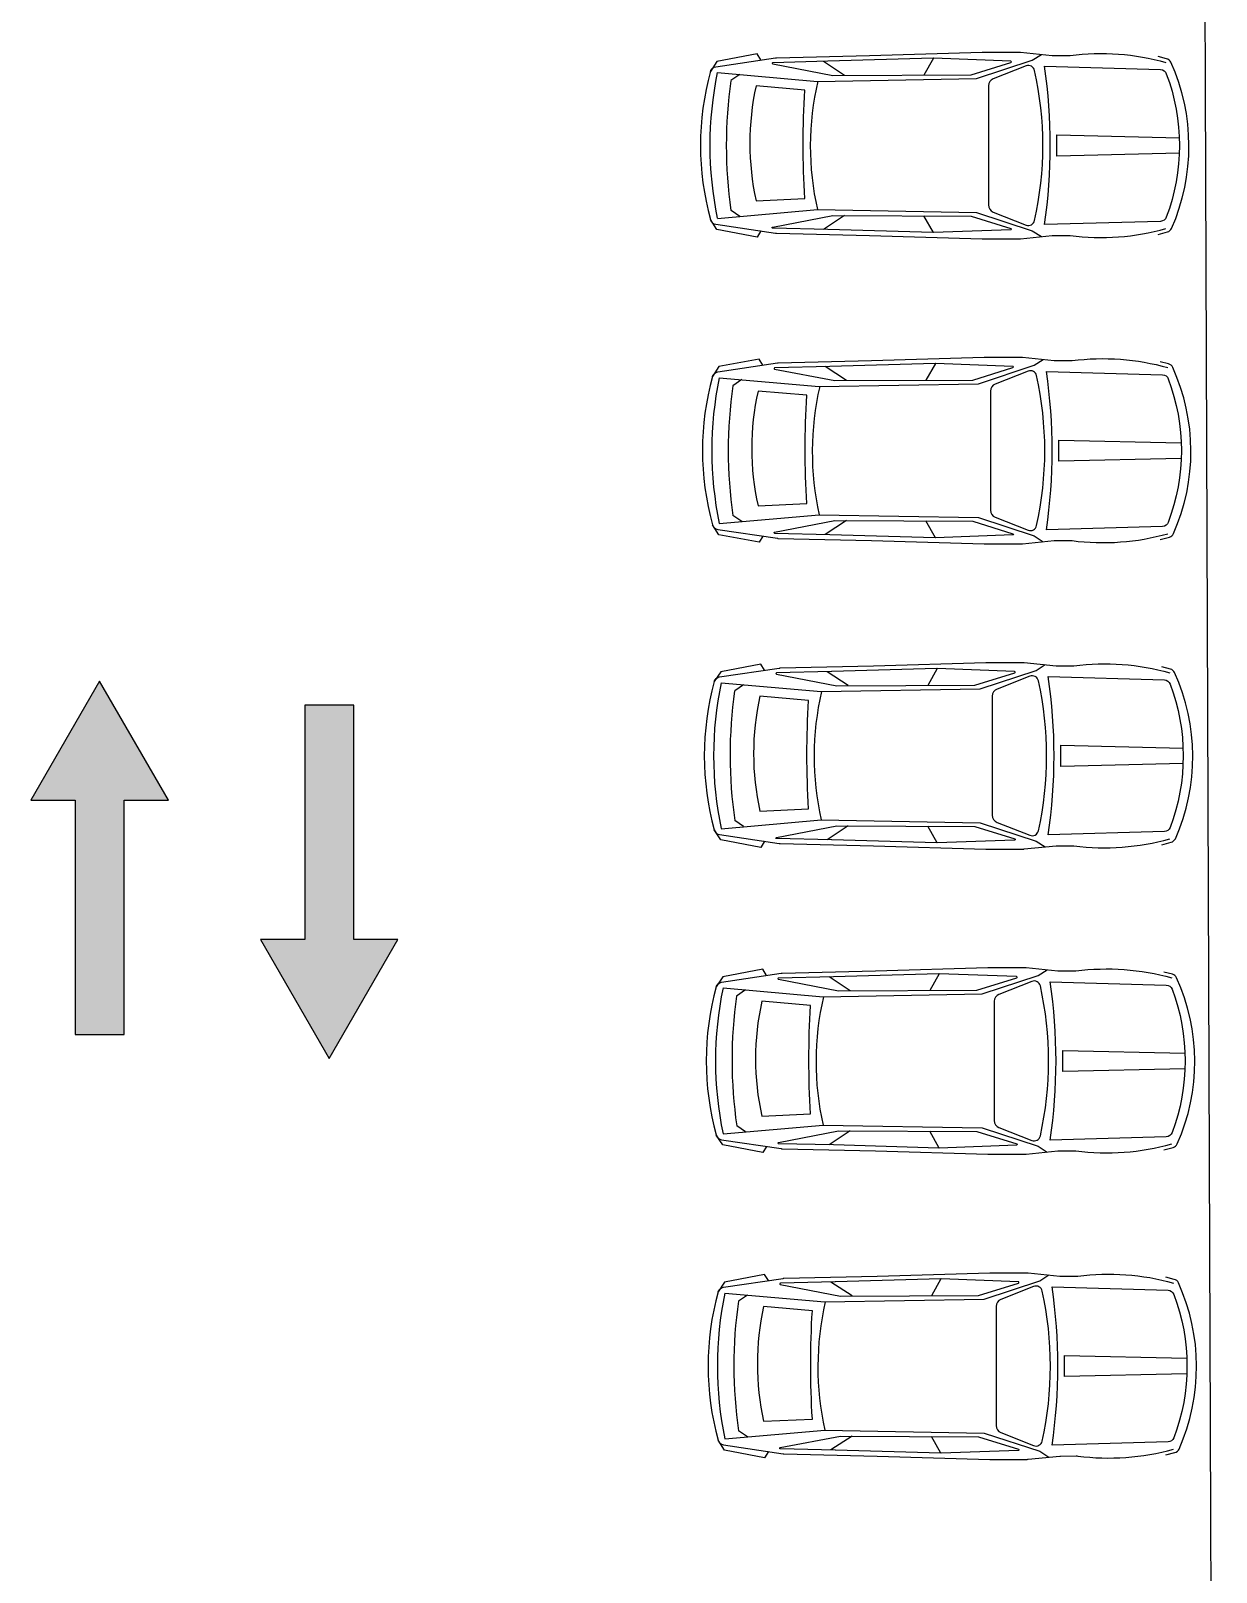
# Model space of a CAD drawing. Extents: x -30 to 1202, y 231 to 898.
# Drawn here: x 71.29 to 81, y 407.32 to 419.95 of the extents above; entities that cross this region are included whole.
import ezdxf

# ---------------------------------------------------------------- set-up
doc = ezdxf.new("R2010")
doc.units = 0
doc.header["$LTSCALE"] = 0.04
doc.layers.get('0').update_dxf_attribs({"linetype": 'CONTINUOUS'})
doc.layers.add('PISO', color=1, linetype='CONTINUOUS')
doc.layers.add('PISOS', color=1, linetype='CONTINUOUS')

# ---------------------------------------------------------------- blocks, each defined once
blk = doc.blocks.new('Aupln001')
for p, q in [((-2.821, 0.58), (-2.994, 0.694)), ((-2.093, 0.72), (-2.17, 0.582)), ((-3.678, 0.587), (-3.751, 0.537)), ((-3.678, -0.575), (-3.75, -0.526)), ((-2.821, -0.568), (-2.994, -0.682)), ((-2.093, -0.708), (-2.17, -0.571))]:
    blk.add_line(p, q)
for points in [[(-3.506, 0.706), (-3.537, 0.756), (-3.865, 0.694), (-3.918, 0.613, -0.296775), (-3.875, 0.651), (-3.386, 0.724, -0.031441), (-3.379, 0.725), (-2.615, 0.743, 0.001455), (-2.615, 0.743), (-1.694, 0.77, -0.007326), (-1.692, 0.77), (-1.386, 0.77, -0.025363), (-1.38, 0.77), (-1.12, 0.743, 0.024637), (-1.115, 0.743), (-0.986, 0.743, 0.032795), (-0.973, 0.743, -0.100755), (-0.189, 0.686)], [(-0.253, -0.723), (-0.177, -0.703, 0.226888), (-0.143, -0.674, 0.214205), (-0.149, 0.687, 0.224603), (-0.183, 0.716), (-0.253, 0.734)], [(-3.506, -0.695), (-3.537, -0.745), (-3.865, -0.683), (-3.918, -0.602, 0.296775), (-3.875, -0.64), (-3.386, -0.713, 0.031441), (-3.379, -0.714), (-2.615, -0.732, -0.001455), (-2.615, -0.732), (-1.694, -0.759, 0.007326), (-1.692, -0.759), (-1.386, -0.759, 0.025363), (-1.38, -0.758), (-1.12, -0.732, -0.024637), (-1.115, -0.732), (-0.986, -0.731, -0.032795), (-0.973, -0.732, 0.100755), (-0.189, -0.675)]]:
    blk.add_lwpolyline(points, format="xyb")
for points in [[(-3.862, 0.603), (-3.043, 0.531), (-1.74, 0.554), (-1.283, 0.705), (-1.209, 0.752)], [(-0.079, -0.058), (-1.081, -0.081), (-1.081, 0.092), (-0.079, 0.069)], [(-3.862, -0.592), (-3.043, -0.52), (-1.74, -0.543), (-1.283, -0.693), (-1.209, -0.741)]]:
    blk.add_lwpolyline(points)
for points in [[(-2.957, 0.695, -0.001613), (-2.958, 0.695), (-3.408, 0.684, 0.898845), (-3.409, 0.674), (-2.916, 0.579), (-1.785, 0.584), (-1.458, 0.686, 0.843434), (-1.459, 0.696), (-2.092, 0.72, 0.016499), (-2.095, 0.72)], [(-1.264, 0.62, 0.460891), (-1.334, 0.657), (-1.603, 0.551, 0.30819), (-1.642, 0.494), (-1.642, -0.482, 0.30819), (-1.603, -0.54), (-1.334, -0.646, 0.460891), (-1.264, -0.609, 0.109577)], [(-0.233, -0.616), (-1.183, -0.643, 0.072437), (-1.183, 0.654), (-0.233, 0.627, -0.304109), (-0.186, 0.593, -0.182739), (-0.186, -0.582, -0.304109)], [(-3.545, -0.447), (-3.146, -0.429, -0.030108), (-3.146, 0.459), (-3.545, 0.494, 0.109099)], [(-2.957, -0.683, 0.001613), (-2.958, -0.683), (-3.408, -0.673, -0.898845), (-3.409, -0.663), (-2.916, -0.568), (-1.785, -0.573), (-1.458, -0.675, -0.843434), (-1.459, -0.685), (-2.092, -0.708, -0.016499), (-2.095, -0.708)]]:
    blk.add_lwpolyline(points, format="xyb", close=True)
for centre, radius, start, end in [((-1.703, 0.006), 2.297, 164.6672, 195.3328), ((-1.004, 0.006), 2.92, 168.1984, 191.8016), ((-0.075, 0.009), 3.714, 171.8338, 188.2809), ((-0.749, -0.001), 2.352, 166.9232, 192.7419)]:
    blk.add_arc(centre, radius, start, end)
blk = doc.blocks.new('fl')
at = {"layer": 'PISOS'}
blk.add_hatch(color=9, dxfattribs=at).paths.add_polyline_path([(0, 0), (-0.563, -0.975), (-0.201, -0.975), (-0.201, -2.894), (0.201, -2.894), (0.201, -0.975), (0.563, -0.975)])
blk.add_lwpolyline([(-0.201, -0.975), (-0.201, -2.894), (0.201, -2.894), (0.201, -0.975), (0.563, -0.975), (0, 0), (-0.563, -0.975)], close=True, dxfattribs=at)

msp = doc.modelspace()

# ---------------------------------------------------------------- linework, layer by layer
at = {"layer": 'PISO'}
msp.add_line((80.996, 395.881), (80.832, 440.144), dxfattribs=at)

# ---------------------------------------------------------------- block references
at = {"layer": 'PISOS'}
for name, p in [('Aupln001', (80.774, 419.008)), ('Aupln001', (80.79, 416.508)), ('Aupln001', (80.805, 414.008)), ('fl', (71.854, 414.625)), ('Aupln001', (80.821, 411.508)), ('Aupln001', (80.836, 409.008))]:
    msp.add_blockref(name, p, dxfattribs=at)
at = {"layer": 'PISOS', "rotation": 180}
msp.add_blockref('fl', (73.734, 411.534), dxfattribs=at)

doc.saveas('drawing.dxf')
